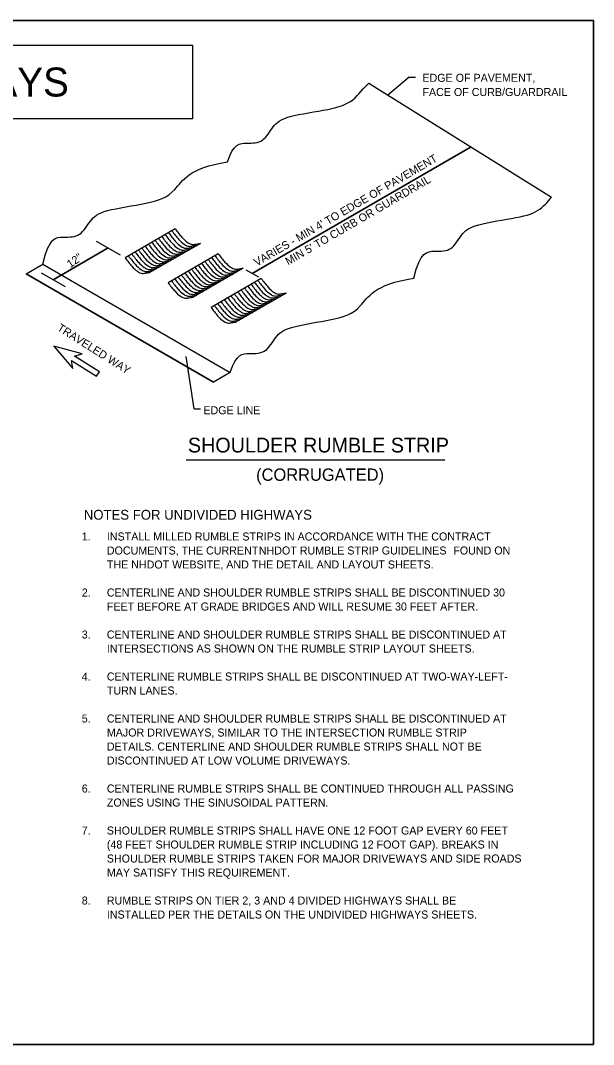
# Model space of a CAD drawing. Extents: x 2 to 587, y 96 to 179.
# Drawn here: x 87 to 133.6, y 96 to 179.2 of the extents above; entities that cross this region are included whole.
import ezdxf

# ---------------------------------------------------------------- set-up
doc = ezdxf.new("R2010")
doc.units = 0
for name, color, linetype in [('Border', 7, 'Continuous'), ('Default', 7, 'Continuous'), ('DETAIL 1', 7, 'Continuous'), ('DETAIL 2', 7, 'Continuous'), ('Level 1', 7, 'Continuous'), ('Notes', 7, 'Continuous'), ('Perspective 1', 7, 'Continuous'), ('SHT_ Detail Graphics', 7, 'Continuous'), ('SHT_ Detail Text', 7, 'Continuous'), ('Title', 7, 'Continuous')]:
    doc.layers.add(name, color=color, linetype=linetype)

msp = doc.modelspace()

# ---------------------------------------------------------------- linework, layer by layer
at = {"layer": 'Border'}
msp.add_lwpolyline([(2.4, 179.192), (133.6, 179.192), (133.6, 95.992), (2.4, 95.992)], close=True, dxfattribs=at)
at = {"layer": 'Default'}
msp.add_lwpolyline([(2.4, 179.192), (2.4, 95.992), (133.6, 95.992), (133.6, 179.192)], close=True, dxfattribs=at)
at = {"layer": 'DETAIL 1'}
for p, q in [((99.601, 162.259), (95.526, 159.906)), ((101.639, 161.083), (97.564, 158.73)), ((103.095, 160.242), (99.019, 157.89)), ((87.469, 158.617), (88.828, 159.401)), ((88.828, 159.401), (104.071, 150.601)), ((105.132, 159.066), (101.057, 156.713)), ((87.469, 158.617), (102.712, 149.816)), ((106.588, 158.226), (102.512, 155.873)), ((108.626, 157.049), (104.55, 154.696))]:
    msp.add_line(p, q, dxfattribs=at)
for points in [[(99.601, 162.259), (100.554, 160.92), (101.639, 161.083), (101.639, 161.083), (101.639, 161.083), (101.639, 161.083)], [(98.243, 161.475), (99.196, 160.136), (100.281, 160.298), (100.281, 160.298), (100.281, 160.298), (100.281, 160.298)], [(98.514, 161.632), (99.467, 160.293), (100.552, 160.455), (100.552, 160.455), (100.552, 160.455), (100.552, 160.455)], [(98.786, 161.789), (99.739, 160.45), (100.824, 160.612), (100.824, 160.612), (100.824, 160.612), (100.824, 160.612)], [(99.058, 161.946), (100.011, 160.606), (101.096, 160.769), (101.096, 160.769), (101.096, 160.769), (101.096, 160.769)], [(99.33, 162.102), (100.283, 160.763), (101.367, 160.926), (101.367, 160.926), (101.367, 160.926), (101.367, 160.926)], [(96.884, 160.691), (97.837, 159.352), (98.922, 159.514), (98.922, 159.514), (98.922, 159.514), (98.922, 159.514)], [(97.156, 160.848), (98.109, 159.508), (99.194, 159.671), (99.194, 159.671), (99.194, 159.671), (99.194, 159.671)], [(97.428, 161.004), (98.381, 159.665), (99.465, 159.828), (99.465, 159.828), (99.465, 159.828), (99.465, 159.828)], [(97.699, 161.161), (98.652, 159.822), (99.737, 159.985), (99.737, 159.985), (99.737, 159.985), (99.737, 159.985)], [(97.971, 161.318), (98.924, 159.979), (100.009, 160.142), (100.009, 160.142), (100.009, 160.142), (100.009, 160.142)], [(95.526, 159.906), (96.479, 158.567), (97.564, 158.73), (97.564, 158.73), (97.564, 158.73), (97.564, 158.73)], [(95.798, 160.063), (96.751, 158.724), (97.835, 158.887), (97.835, 158.887), (97.835, 158.887), (97.835, 158.887)], [(96.069, 160.22), (97.022, 158.881), (98.107, 159.044), (98.107, 159.044), (98.107, 159.044), (98.107, 159.044)], [(96.341, 160.377), (97.294, 159.038), (98.379, 159.2), (98.379, 159.2), (98.379, 159.2), (98.379, 159.2)], [(96.613, 160.534), (97.566, 159.195), (98.65, 159.357), (98.65, 159.357), (98.65, 159.357), (98.65, 159.357)], [(102.279, 159.772), (103.232, 158.433), (104.317, 158.595), (104.317, 158.595), (104.317, 158.595), (104.317, 158.595)], [(102.551, 159.929), (103.504, 158.59), (104.589, 158.752), (104.589, 158.752), (104.589, 158.752), (104.589, 158.752)], [(102.823, 160.086), (103.776, 158.746), (104.861, 158.909), (104.861, 158.909), (104.861, 158.909), (104.861, 158.909)], [(103.095, 160.242), (104.048, 158.903), (105.132, 159.066), (105.132, 159.066), (105.132, 159.066), (105.132, 159.066)], [(100.921, 158.988), (101.874, 157.648), (102.959, 157.811), (102.959, 157.811), (102.959, 157.811), (102.959, 157.811)], [(101.193, 159.144), (102.146, 157.805), (103.23, 157.968), (103.23, 157.968), (103.23, 157.968), (103.23, 157.968)], [(101.464, 159.301), (102.417, 157.962), (103.502, 158.125), (103.502, 158.125), (103.502, 158.125), (103.502, 158.125)], [(101.736, 159.458), (102.689, 158.119), (103.774, 158.282), (103.774, 158.282), (103.774, 158.282), (103.774, 158.282)], [(102.008, 159.615), (102.961, 158.276), (104.046, 158.438), (104.046, 158.438), (104.046, 158.438), (104.046, 158.438)], [(99.563, 158.203), (100.516, 156.864), (101.6, 157.027), (101.6, 157.027), (101.6, 157.027), (101.6, 157.027)], [(99.834, 158.36), (100.787, 157.021), (101.872, 157.184), (101.872, 157.184), (101.872, 157.184), (101.872, 157.184)], [(100.106, 158.517), (101.059, 157.178), (102.144, 157.34), (102.144, 157.34), (102.144, 157.34), (102.144, 157.34)], [(100.378, 158.674), (101.331, 157.335), (102.415, 157.497), (102.415, 157.497), (102.415, 157.497), (102.415, 157.497)], [(100.649, 158.831), (101.602, 157.492), (102.687, 157.654), (102.687, 157.654), (102.687, 157.654), (102.687, 157.654)], [(106.588, 158.226), (107.541, 156.886), (108.626, 157.049), (108.626, 157.049), (108.626, 157.049), (108.626, 157.049)], [(99.019, 157.89), (99.972, 156.55), (101.057, 156.713), (101.057, 156.713), (101.057, 156.713), (101.057, 156.713)], [(99.291, 158.046), (100.244, 156.707), (101.329, 156.87), (101.329, 156.87), (101.329, 156.87), (101.329, 156.87)], [(104.958, 157.284), (105.911, 155.945), (106.995, 156.108), (106.995, 156.108), (106.995, 156.108), (106.995, 156.108)], [(105.229, 157.441), (106.182, 156.102), (107.267, 156.265), (107.267, 156.265), (107.267, 156.265), (107.267, 156.265)], [(105.501, 157.598), (106.454, 156.259), (107.539, 156.422), (107.539, 156.422), (107.539, 156.422), (107.539, 156.422)], [(105.773, 157.755), (106.726, 156.416), (107.811, 156.579), (107.811, 156.579), (107.811, 156.579), (107.811, 156.579)], [(106.044, 157.912), (106.997, 156.573), (108.082, 156.735), (108.082, 156.735), (108.082, 156.735), (108.082, 156.735)], [(106.316, 158.069), (107.269, 156.73), (108.354, 156.892), (108.354, 156.892), (108.354, 156.892), (108.354, 156.892)], [(103.599, 156.5), (104.552, 155.161), (105.637, 155.324), (105.637, 155.324), (105.637, 155.324), (105.637, 155.324)], [(103.871, 156.657), (104.824, 155.318), (105.909, 155.48), (105.909, 155.48), (105.909, 155.48), (105.909, 155.48)], [(104.143, 156.814), (105.096, 155.475), (106.18, 155.637), (106.18, 155.637), (106.18, 155.637), (106.18, 155.637)], [(104.414, 156.971), (105.367, 155.632), (106.452, 155.794), (106.452, 155.794), (106.452, 155.794), (106.452, 155.794)], [(104.686, 157.128), (105.639, 155.788), (106.724, 155.951), (106.724, 155.951), (106.724, 155.951), (106.724, 155.951)], [(102.512, 155.873), (103.465, 154.533), (104.55, 154.696), (104.55, 154.696), (104.55, 154.696), (104.55, 154.696)], [(102.784, 156.03), (103.737, 154.69), (104.822, 154.853), (104.822, 154.853), (104.822, 154.853), (104.822, 154.853)], [(103.056, 156.186), (104.009, 154.847), (105.094, 155.01), (105.094, 155.01), (105.094, 155.01), (105.094, 155.01)], [(103.328, 156.343), (104.281, 155.004), (105.365, 155.167), (105.365, 155.167), (105.365, 155.167), (105.365, 155.167)]]:
    msp.add_open_spline(points, degree=2, dxfattribs=at)
at = {"layer": 'DETAIL 2'}
msp.add_line((115.341, 174.103), (130.19, 164.849), dxfattribs=at)
msp.add_lwpolyline([(88.828, 159.401), (104.071, 150.601), (102.712, 149.816), (87.469, 158.617)], close=True, dxfattribs=at)
for points in [[(103.85, 167.698), (104.306, 169.23), (105.464, 169.23), (106.784, 169.23), (107.531, 170.651), (108.453, 171.423), (112.351, 171.967), (114.132, 172.545), (114.931, 173.764), (115.341, 174.103)], [(88.828, 159.401), (89.313, 161.588), (90.559, 161.588), (91.929, 161.588), (92.677, 163.008), (93.598, 163.781), (97.496, 164.325), (99.686, 165.035), (100.668, 167.219), (103.85, 167.698)], [(119.003, 158.254), (119.488, 160.442), (120.734, 160.442), (122.104, 160.442), (122.851, 161.862), (123.773, 162.634), (127.671, 163.178), (129.319, 163.712), (130.041, 164.674), (130.19, 164.849)], [(104.071, 150.601), (104.527, 152.133), (105.685, 152.133), (107.004, 152.133), (107.752, 153.553), (108.674, 154.325), (112.571, 154.869), (114.761, 155.579), (115.743, 157.763), (119.003, 158.254)]]:
    msp.add_open_spline(points, degree=3, dxfattribs=at)
at = {"layer": 'Level 1'}
for p, q in [((93.164, 161.27), (95.113, 160.145)), ((105.349, 158.941), (106.371, 158.351)), ((88.698, 158.692), (90.647, 157.566))]:
    msp.add_line(p, q, dxfattribs=at)
at = {"layer": 'Perspective 1'}
for p, q in [((118.607, 174.599), (116.883, 173.136)), ((118.607, 174.599), (119.135, 174.599)), ((105.86, 158.646), (123.657, 168.921)), ((123.661, 168.918), (105.86, 158.646)), ((89.673, 158.129), (94.139, 160.707)), ((94.139, 160.707), (89.673, 158.129)), ((101.131, 147.636), (100.493, 151.882)), ((101.131, 147.636), (101.647, 147.635))]:
    msp.add_line(p, q, dxfattribs=at)
at = {"layer": 'SHT_ Detail Graphics'}
for p, q in [((89.743, 152.734), (91.27, 150.926)), ((92.028, 152.117), (89.743, 152.734)), ((91.27, 150.926), (91.178, 151.57)), ((91.178, 151.57), (93.203, 150.282)), ((91.405, 151.927), (92.028, 152.117)), ((93.43, 150.639), (91.405, 151.927)), ((93.203, 150.282), (93.43, 150.639))]:
    msp.add_line(p, q, dxfattribs=at)
at = {"layer": 'Title'}
msp.add_line((100.5, 143.492), (121.5, 143.492), dxfattribs=at)
msp.add_lwpolyline([(35, 177.192), (101, 177.192), (101, 171.192), (35, 171.192)], close=True, dxfattribs=at)

# ---------------------------------------------------------------- texts
at = {"layer": 'Level 1'}
for s, rotation, p in [("VARIES - MIN 4' TO EDGE OF PAVEMENT", 30.25052, (106.223, 159.198)), ("MIN 5' TO CURB OR GUARDRAIL", 30.25052, (108.783, 159.284)), ('12"', 35, (91.067, 159.059))]:
    msp.add_text(s, height=0.65, rotation=rotation, dxfattribs=at).set_placement(p)
at = {"layer": 'Notes'}
for s, p in [('1.', (92, 136.942)), ('INSTALL MILLED RUMBLE STRIPS IN ACCORDANCE WITH THE CONTRACT ', (94.039, 136.942)), ('DOCUMENTS, THE CURRENT ', (94.039, 135.804)), ('NHDOT RUMBLE STRIP GUIDELINES', (106.389, 135.804)), (' FOUND ON ', (121.96, 135.804)), ('THE NHDOT WEBSITE, AND THE DETAIL AND LAYOUT SHEETS.', (94.039, 134.667)), ('2.', (92, 132.392)), ('CENTERLINE AND SHOULDER RUMBLE STRIPS SHALL BE DISCONTINUED 30 ', (94.039, 132.392)), ('FEET BEFORE AT GRADE BRIDGES AND WILL RESUME 30 FEET AFTER.', (94.039, 131.254)), ('3.', (92, 128.979)), ('CENTERLINE AND SHOULDER RUMBLE STRIPS SHALL BE DISCONTINUED AT ', (94.039, 128.979)), ('INTERSECTIONS AS SHOWN ON THE RUMBLE STRIP LAYOUT SHEETS.', (94.039, 127.842)), ('4.', (92, 125.567)), ('CENTERLINE RUMBLE STRIPS SHALL BE DISCONTINUED AT TWO-WAY-LEFT-', (94.039, 125.567)), ('TURN LANES.', (94.039, 124.429)), ('5.', (92, 122.154)), ('CENTERLINE AND SHOULDER RUMBLE STRIPS SHALL BE DISCONTINUED AT ', (94.039, 122.154)), ('MAJOR DRIVEWAYS, SIMILAR TO THE INTERSECTION RUMBLE STRIP ', (94.039, 121.017)), ('DETAILS. CENTERLINE AND SHOULDER RUMBLE STRIPS SHALL NOT BE ', (94.039, 119.879)), ('DISCONTINUED AT LOW VOLUME DRIVEWAYS.', (94.039, 118.742)), ('6.', (92, 116.467)), ('CENTERLINE RUMBLE STRIPS SHALL BE CONTINUED THROUGH ALL PASSING ', (94.039, 116.467)), ('ZONES USING THE SINUSOIDAL PATTERN.', (94.039, 115.329)), ('7.', (92, 113.054)), ('SHOULDER RUMBLE STRIPS SHALL HAVE ONE 12 FOOT GAP EVERY 60 FEET ', (94.039, 113.054)), ('(48 FEET SHOULDER RUMBLE STRIP INCLUDING 12 FOOT GAP). BREAKS IN ', (94.039, 111.917)), ('SHOULDER RUMBLE STRIPS TAKEN FOR MAJOR DRIVEWAYS AND SIDE ROADS ', (94.039, 110.779)), ('MAY SATISFY THIS REQUIREMENT.', (94.039, 109.642)), ('8.', (92, 107.367)), ('RUMBLE STRIPS ON TIER 2, 3 AND 4 DIVIDED HIGHWAYS SHALL BE ', (94.039, 107.367)), ('INSTALLED PER THE DETAILS ON THE UNDIVIDED HIGHWAYS SHEETS. ', (94.039, 106.229))]:
    msp.add_text(s, height=0.65, dxfattribs=at).set_placement(p)
at = {"layer": 'Perspective 1'}
for s, p in [('EDGE OF PAVEMENT, ', (119.691, 174.208)), ('FACE OF CURB/GUARDRAIL', (119.691, 173.054)), ('EDGE LINE', (101.885, 147.197))]:
    msp.add_text(s, height=0.65, dxfattribs=at).set_placement(p)
at = {"layer": 'SHT_ Detail Text'}
msp.add_text('TRAVELED WAY', height=0.65, rotation=327.65373, dxfattribs=at).set_placement((89.941, 154.058))
at = {"layer": 'Title'}
for s, height, p in [('TIER 2, 3, 4 UNDIVIDED HIGHWAYS', 2.35294, (37.98, 173.015)), ('SHOULDER RUMBLE STRIP', 1.2, (100.626, 144.092)), ('(CORRUGATED)', 1, (106.172, 141.792)), ('NOTES FOR UNDIVIDED HIGHWAYS', 0.8, (92.163, 138.632))]:
    msp.add_text(s, height=height, dxfattribs=at).set_placement(p)

doc.saveas('drawing.dxf')
